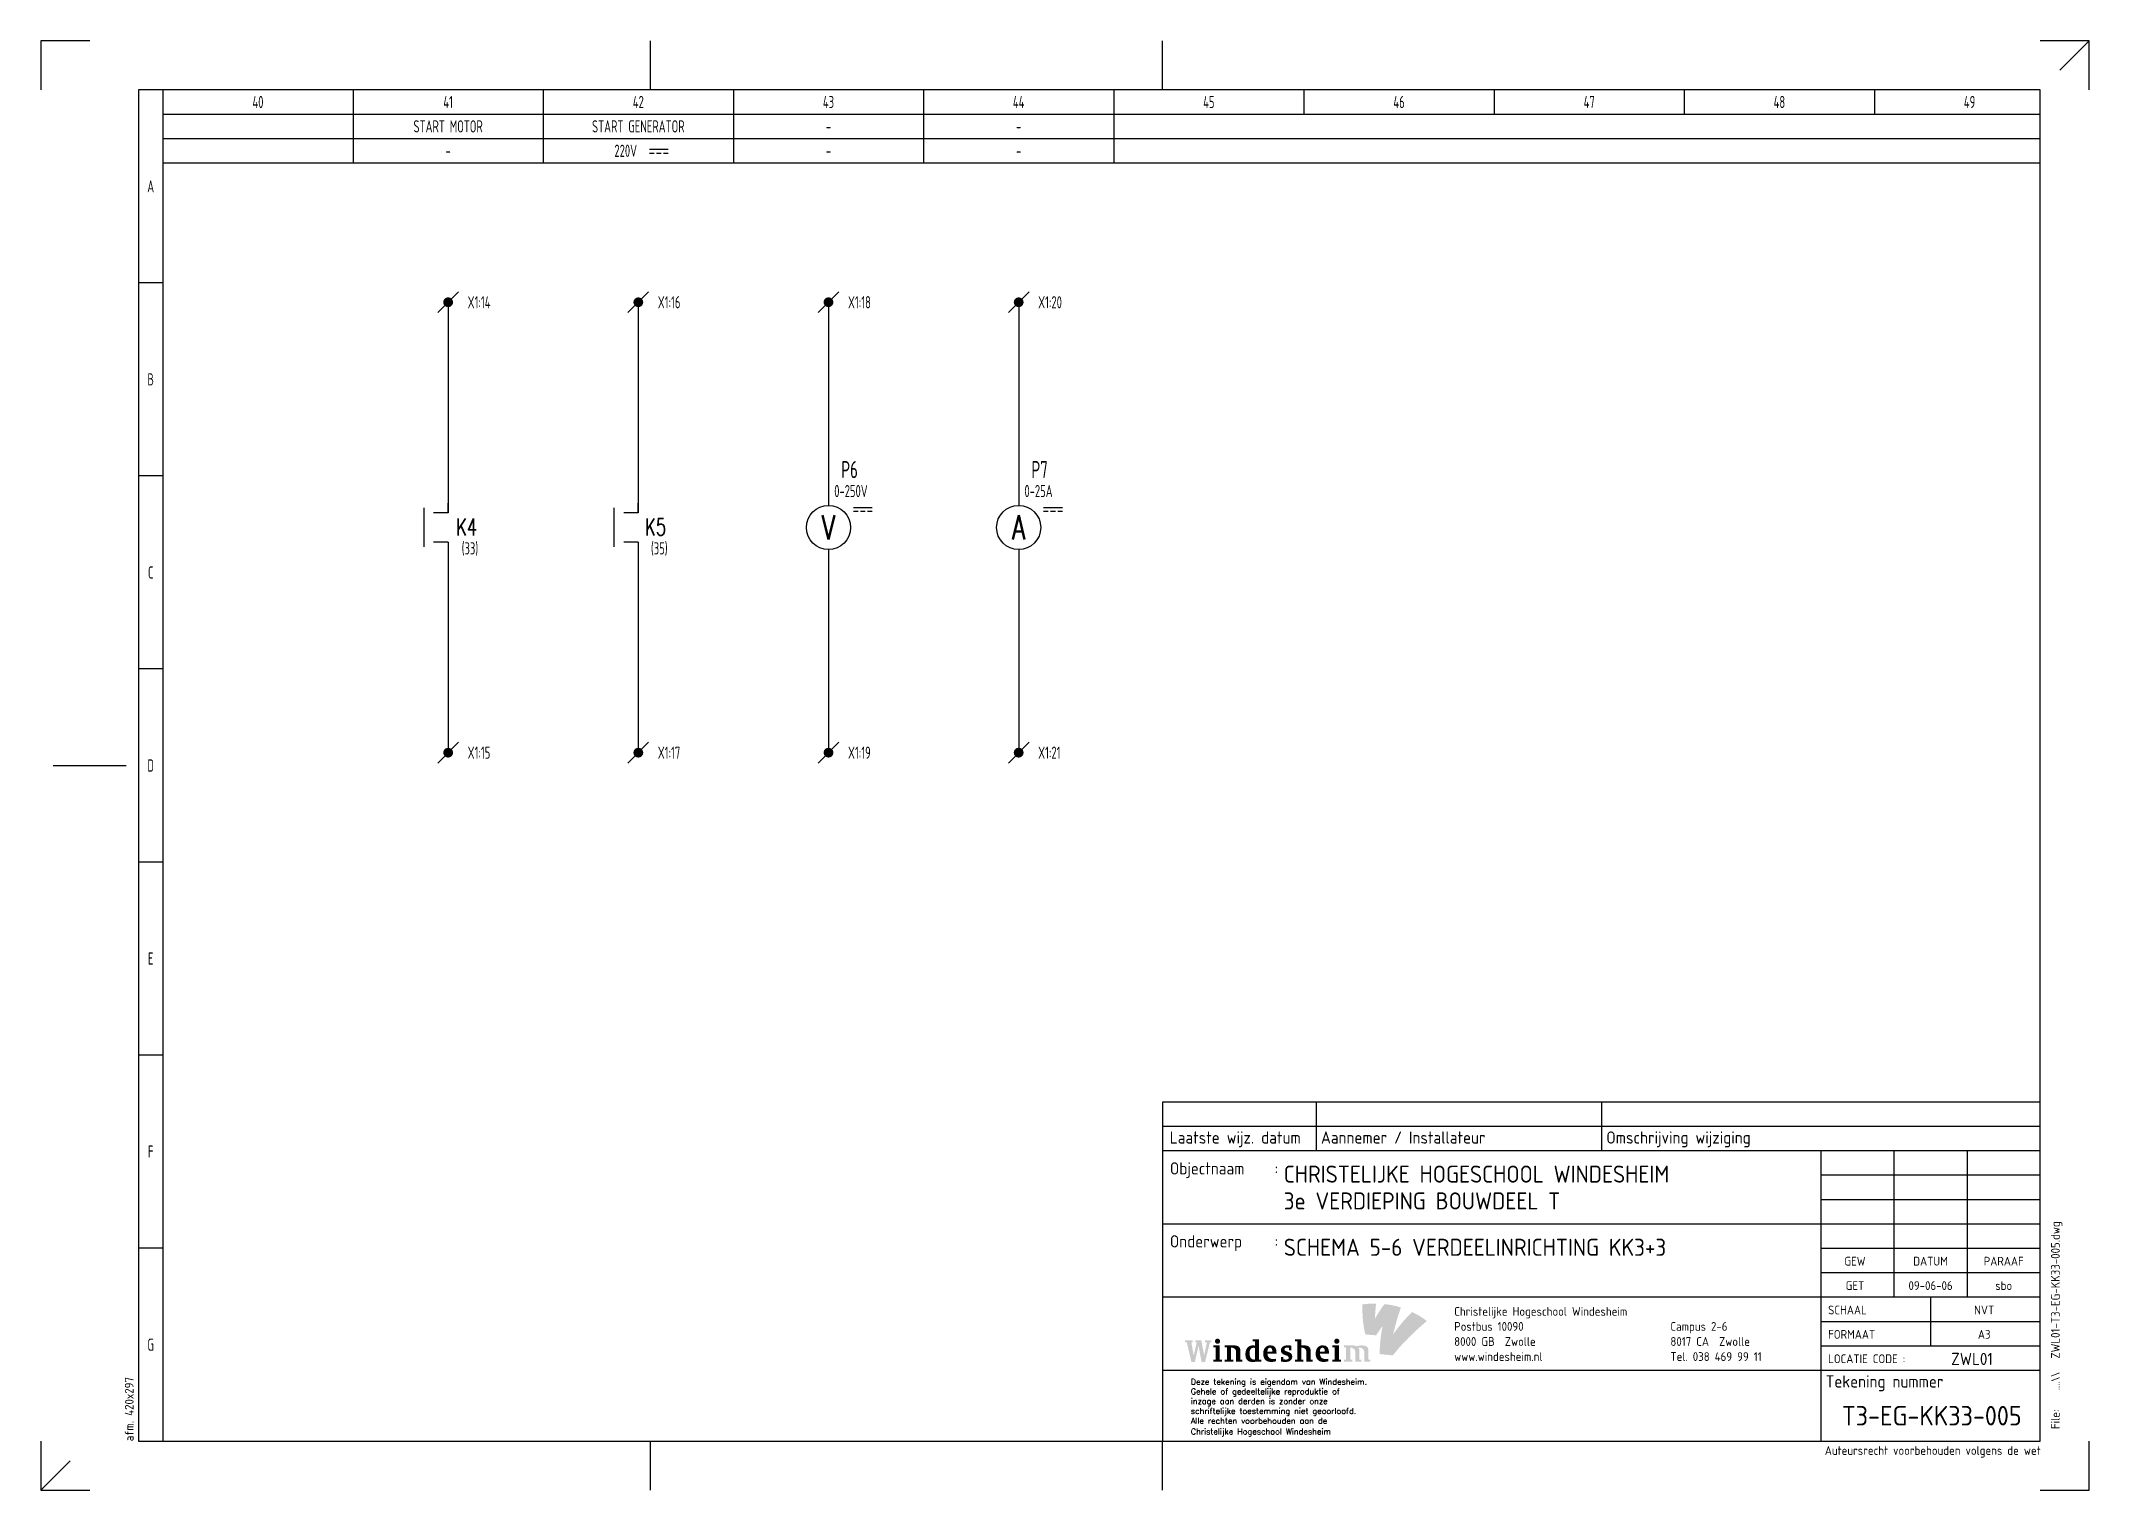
# Model space of a CAD drawing. Header units: millimetres. Extents: x 0 to 420, y 0 to 297.
import ezdxf
from ezdxf.enums import TextEntityAlignment as Align

# ---------------------------------------------------------------- set-up
doc = ezdxf.new("R2010")
doc.units = ezdxf.units.MM
doc.layers.get('0').update_dxf_attribs({"linetype": 'CONTINUOUS'})
for name, color, linetype in [('00att018', 1, 'CONTINUOUS'), ('00att025', 2, 'CONTINUOUS'), ('00att035', 3, 'CONTINUOUS'), ('00att050', 4, 'CONTINUOUS'), ('00kad018', 1, 'CONTINUOUS'), ('00kad025', 2, 'CONTINUOUS'), ('00kad070', 5, 'CONTINUOUS'), ('BL$2----_KADER', 7, 'CONTINUOUS'), ('BL$4----_STEMPEL', 7, 'CONTINUOUS'), ('D25', 1, 'CONTINUOUS'), ('D35', 2, 'CONTINUOUS'), ('EL6-----', 7, 'CONTINUOUS'), ('LAAG_1', 160, 'CONTINUOUS')]:
    doc.layers.add(name, color=color, linetype=linetype)
doc.styles.add('EDU', font='ROMANS.SHX', dxfattribs={"height": 2.5})
doc.styles.add('ISO', font='isocp.shx')
doc.styles.add('ROMANS', font='romans', dxfattribs={"height": 2})
doc.styles.get("Standard").update_dxf_attribs({"font": 'ISOCP'})

# ---------------------------------------------------------------- blocks, each defined once
blk = doc.blocks.new('a3-windesheim-hor')
at = {"layer": '00kad018', "color": 1}
for p, q in [((0, 297), (0, 287)), ((10, 297), (0, 297)), ((125, 287), (125, 297)), ((230, 287), (230, 297)), ((420, 297), (410, 297)), ((420, 297), (414, 291)), ((420, 287), (420, 297)), ((2.5, 148.5), (17.5, 148.5)), ((0, 10), (0, 0)), ((125, 0), (125, 10)), ((230, 0), (230, 10)), ((420, 0), (420, 10)), ((0, 0), (6, 6)), ((0, 0), (10, 0)), ((410, 0), (420, 0))]:
    blk.add_line(p, q, dxfattribs=at)
at = {"layer": '00kad070', "color": 5}
for p, q in [((20, 287), (20, 10)), ((410, 287), (20, 287)), ((410, 10), (410, 287)), ((20, 10), (410, 10))]:
    blk.add_line(p, q, dxfattribs=at)
at = {"layer": '00att018', "color": 1, "style": 'ISO'}
blk.add_text('afm. 420x297', height=1.8, rotation=90, dxfattribs=at).set_placement((19, 10))
blk.add_text('Auteursrecht voorbehouden volgens de wet', height=1.8, dxfattribs=at).set_placement((410.08, 7.2), align=Align.RIGHT)
blk = doc.blocks.new('AI9-BLK4')
at = {"layer": 'LAAG_1'}
h = blk.add_hatch(color=40, dxfattribs=at)
edge = h.paths.add_edge_path()
edge.add_spline(control_points=[(7.13, 7.18), (4.76, 4.71), (2.6, 2.64), (-0.67, -2.09), (0, 0.48), (1.33, 5.88), (2.58, 8.98), (0.66, 9.66), (-2.22, 10.26), (-4.13, 10.42), (-5.47, 8.84), (-7.52, 5.49), (-8.07, 4.43), (-8, 6.89), (-7.74, 9.27), (-7.64, 10.61), (-9.57, 10.7), (-11, 10.61), (-13.21, 10.31), (-13.29, 6), (-13.05, 2.03), (-12.01, -2), (-10.76, -2.09), (-7.6, -2.36), (-7.6, -2.36), (-7.12, -1.66), (-6.13, -0.03), (-4.98, 1.41), (-5.44, -0.9), (-5.87, -4.06), (-6.06, -7.16), (-6.12, -8.14), (-6.15, -9.12), (-6.16, -10.06), (-4.67, -10.18), (-0.96, -10.58), (-0.72, -10.61), (-0.72, -10.61), (-0.71, -10.6), (-0.71, -10.6), (-0.7, -10.59), (-0.7, -10.58), (-0.69, -10.58), (0.69, -8.77), (2.26, -6.96), (3.63, -5.5), (4.7, -4.37), (5.74, -3.33), (6.72, -2.37), (9.27, 0.11), (11.5, 2.08), (13.21, 3.49), (11.03, 5.13), (9.48, 6.13), (7.13, 7.18)], knot_values=[0, 0, 0, 0, 1, 1, 1, 2, 2, 2, 3, 3, 3, 4, 4, 4, 5, 5, 5, 6, 6, 6, 7, 7, 7, 8, 8, 8, 9, 9, 9, 10, 10, 10, 11, 11, 11, 12, 12, 12, 13, 13, 13, 14, 14, 14, 15, 15, 15, 16, 16, 16, 17, 17, 17, 18, 18, 18, 18], degree=3, periodic=0)
h = blk.add_hatch(color=154, dxfattribs=at)
edge = h.paths.add_edge_path()
edge.add_spline(control_points=[(-0.71, -10.6), (-0.71, -10.6), (-0.71, -10.6), (-0.71, -10.6), (-0.74, -10.63), (-0.72, -10.62), (-0.71, -10.6)], knot_values=[0, 0, 0, 0, 1, 1, 1, 2, 2, 2, 2], degree=3, periodic=0)
h = blk.add_hatch(color=154, dxfattribs=at)
edge = h.paths.add_edge_path()
edge.add_spline(control_points=[(-0.71, -10.6), (-0.71, -10.6), (-0.7, -10.6), (-0.7, -10.6), (-0.67, -10.57), (-0.69, -10.59), (-0.71, -10.6)], knot_values=[0, 0, 0, 0, 1, 1, 1, 2, 2, 2, 2], degree=3, periodic=0)
blk = doc.blocks.new('AI9-BLK3')
at = {"layer": 'LAAG_1'}
h = blk.add_hatch(color=154, dxfattribs=at)
edge = h.paths.add_edge_path()
edge.add_spline(control_points=[(-27.78, 3.24), (-27.78, 3.24), (-29.75, -4.72), (-29.75, -4.72), (-29.75, -4.72), (-31.22, -4.72), (-31.22, -4.72), (-31.22, -4.72), (-32.46, 1.79), (-32.46, 1.79), (-32.46, 1.79), (-33.95, -4.72), (-33.95, -4.72), (-33.95, -4.72), (-35.41, -4.72), (-35.41, -4.72), (-35.41, -4.72), (-37.24, 3.24), (-37.24, 3.24), (-37.24, 3.24), (-38.03, 3.24), (-38.03, 3.24), (-38.03, 3.24), (-38.03, 4.16), (-38.03, 4.16), (-38.03, 4.16), (-34.81, 4.16), (-34.81, 4.16), (-34.81, 4.16), (-34.81, 3.24), (-34.81, 3.24), (-34.81, 3.24), (-35.38, 3.24), (-35.38, 3.24), (-35.38, 3.24), (-34.43, -2.11), (-34.43, -2.11), (-34.43, -2.11), (-33.18, 3.26), (-33.18, 3.26), (-33.18, 3.26), (-33.73, 3.26), (-33.73, 3.26), (-33.73, 3.26), (-33.73, 4.16), (-33.73, 4.16), (-33.73, 4.16), (-31.32, 4.16), (-31.32, 4.16), (-31.32, 4.16), (-30.15, -2.11), (-30.15, -2.11), (-30.15, -2.11), (-29.03, 3.24), (-29.03, 3.24), (-29.03, 3.24), (-29.84, 3.24), (-29.84, 3.24), (-29.84, 3.24), (-29.84, 4.16), (-29.84, 4.16), (-29.84, 4.16), (-27.18, 4.16), (-27.18, 4.16), (-27.18, 4.16), (-27.18, 3.24), (-27.18, 3.24), (-27.18, 3.24), (-27.78, 3.24), (-27.78, 3.24)], knot_values=[0, 0, 0, 0, 1, 1, 1, 2, 2, 2, 3, 3, 3, 4, 4, 4, 5, 5, 5, 6, 6, 6, 7, 7, 7, 8, 8, 8, 9, 9, 9, 10, 10, 10, 11, 11, 11, 12, 12, 12, 13, 13, 13, 14, 14, 14, 15, 15, 15, 16, 16, 16, 17, 17, 17, 18, 18, 18, 19, 19, 19, 20, 20, 20, 21, 21, 21, 22, 22, 22, 23, 23, 23, 23], degree=3, periodic=0)
h = blk.add_hatch(color=154, dxfattribs=at)
edge = h.paths.add_edge_path()
edge.add_spline(control_points=[(-26.42, -4.7), (-26.42, -4.7), (-26.42, -3.87), (-26.42, -3.87), (-26.42, -3.87), (-25.47, -3.87), (-25.47, -3.87), (-25.47, -3.87), (-25.47, 1.17), (-25.47, 1.17), (-25.47, 1.17), (-26.42, 1.17), (-26.42, 1.17), (-26.42, 1.17), (-26.42, 1.99), (-26.42, 1.99), (-26.42, 1.99), (-23.75, 1.99), (-23.75, 1.99), (-23.75, 1.99), (-23.75, -3.87), (-23.75, -3.87), (-23.75, -3.87), (-22.88, -3.87), (-22.88, -3.87), (-22.88, -3.87), (-22.88, -4.7), (-22.88, -4.7), (-22.88, -4.7), (-26.42, -4.7), (-26.42, -4.7)], knot_values=[0, 0, 0, 0, 1, 1, 1, 2, 2, 2, 3, 3, 3, 4, 4, 4, 5, 5, 5, 6, 6, 6, 7, 7, 7, 8, 8, 8, 9, 9, 9, 10, 10, 10, 10], degree=3, periodic=0)
edge = h.paths.add_edge_path()
edge.add_spline(control_points=[(-24.66, 2.67), (-25.25, 2.67), (-25.71, 3.15), (-25.71, 3.74), (-25.71, 4.33), (-25.25, 4.79), (-24.66, 4.79), (-24.07, 4.79), (-23.58, 4.33), (-23.58, 3.74), (-23.58, 3.15), (-24.07, 2.67), (-24.66, 2.67)], knot_values=[0, 0, 0, 0, 1, 1, 1, 2, 2, 2, 3, 3, 3, 4, 4, 4, 4], degree=3, periodic=0)
h = blk.add_hatch(color=154, dxfattribs=at)
edge = h.paths.add_edge_path()
edge.add_spline(control_points=[(-17.02, -4.7), (-17.02, -4.7), (-17.02, -0.94), (-17.02, -0.94), (-17.02, -0.3), (-17.19, 0.21), (-17.5, 0.52), (-17.87, 0.9), (-18.34, 1.07), (-18.89, 1.07), (-18.95, 1.07), (-19.03, 1.07), (-19.09, 1.06), (-19.09, 1.06), (-19.09, -3.87), (-19.09, -3.87), (-19.09, -3.87), (-18.24, -3.87), (-18.24, -3.87), (-18.24, -3.87), (-18.24, -4.7), (-18.24, -4.7), (-18.24, -4.7), (-21.72, -4.7), (-21.72, -4.7), (-21.72, -4.7), (-21.72, -3.87), (-21.72, -3.87), (-21.72, -3.87), (-20.8, -3.87), (-20.8, -3.87), (-20.8, -3.87), (-20.8, 1.17), (-20.8, 1.17), (-20.8, 1.17), (-21.72, 1.17), (-21.72, 1.17), (-21.72, 1.17), (-21.72, 1.99), (-21.72, 1.99), (-21.72, 1.99), (-19.44, 1.99), (-19.44, 1.99), (-19.15, 1.99), (-18.89, 2.03), (-18.56, 2.03), (-16.96, 2.03), (-16.32, 1.86), (-15.88, 1.41), (-15.46, 1), (-15.3, 0.57), (-15.3, -0.15), (-15.3, -0.15), (-15.3, -3.87), (-15.3, -3.87), (-15.3, -3.87), (-14.5, -3.87), (-14.5, -3.87), (-14.5, -3.87), (-14.5, -4.7), (-14.5, -4.7), (-14.5, -4.7), (-17.02, -4.7), (-17.02, -4.7)], knot_values=[0, 0, 0, 0, 1, 1, 1, 2, 2, 2, 3, 3, 3, 4, 4, 4, 5, 5, 5, 6, 6, 6, 7, 7, 7, 8, 8, 8, 9, 9, 9, 10, 10, 10, 11, 11, 11, 12, 12, 12, 13, 13, 13, 14, 14, 14, 15, 15, 15, 16, 16, 16, 17, 17, 17, 18, 18, 18, 19, 19, 19, 20, 20, 20, 21, 21, 21, 21], degree=3, periodic=0)
h = blk.add_hatch(color=154, dxfattribs=at)
edge = h.paths.add_edge_path(flags=16)
edge.add_spline(control_points=[(-6.76, -4.7), (-6.76, -4.7), (-6.76, -3.87), (-6.76, -3.87), (-6.76, -3.87), (-7.62, -3.87), (-7.62, -3.87), (-7.62, -3.87), (-7.62, 4.46), (-7.62, 4.46), (-7.62, 4.46), (-10.2, 4.46), (-10.2, 4.46), (-10.2, 4.46), (-10.2, 3.64), (-10.2, 3.64), (-10.2, 3.64), (-9.32, 3.64), (-9.32, 3.64), (-9.32, 3.64), (-9.32, 1.95), (-9.32, 1.95), (-9.59, 2), (-9.79, 2.04), (-10.19, 2.04), (-11.95, 2.04), (-13.23, 0.68), (-13.23, -1.45), (-13.23, -3.83), (-12.29, -4.77), (-10.28, -4.77), (-9.86, -4.77), (-9.32, -4.7), (-9.12, -4.7), (-9.12, -4.7), (-6.76, -4.7), (-6.76, -4.7)], knot_values=[0, 0, 0, 0, 1, 1, 1, 2, 2, 2, 3, 3, 3, 4, 4, 4, 5, 5, 5, 6, 6, 6, 7, 7, 7, 8, 8, 8, 9, 9, 9, 10, 10, 10, 11, 11, 11, 12, 12, 12, 12], degree=3, periodic=0)
edge = h.paths.add_edge_path()
edge.add_spline(control_points=[(-9.28, -3.73), (-9.49, -3.76), (-9.62, -3.78), (-9.79, -3.78), (-10.77, -3.78), (-11.52, -3.12), (-11.52, -1.21), (-11.52, 0.4), (-10.88, 1.06), (-10, 1.06), (-9.71, 1.06), (-9.48, 1.02), (-9.28, 0.97), (-9.28, 0.97), (-9.28, -3.73), (-9.28, -3.73)], knot_values=[0, 0, 0, 0, 1, 1, 1, 2, 2, 2, 3, 3, 3, 4, 4, 4, 5, 5, 5, 5], degree=3, periodic=0)
h = blk.add_hatch(color=154, dxfattribs=at)
edge = h.paths.add_edge_path(flags=16)
edge.add_spline(control_points=[(-0.43, -1.4), (-0.43, 1.03), (-1.16, 2.05), (-3.05, 2.05), (-4.8, 2.05), (-5.93, 0.7), (-5.93, -1.35), (-5.93, -3.59), (-4.75, -4.76), (-2.66, -4.76), (-1.92, -4.76), (-1.25, -4.65), (-0.71, -4.43), (-0.71, -4.43), (-0.71, -3.47), (-0.71, -3.47), (-1.15, -3.57), (-1.59, -3.59), (-2.01, -3.59), (-3.43, -3.59), (-4.18, -2.54), (-4.18, -1.4), (-4.18, -1.4), (-0.43, -1.4), (-0.43, -1.4)], knot_values=[0, 0, 0, 0, 1, 1, 1, 2, 2, 2, 3, 3, 3, 4, 4, 4, 5, 5, 5, 6, 6, 6, 7, 7, 7, 8, 8, 8, 8], degree=3, periodic=0)
edge = h.paths.add_edge_path()
edge.add_spline(control_points=[(-2.19, -0.48), (-2.19, -0.48), (-4.21, -0.48), (-4.21, -0.48), (-4.21, 0.48), (-3.76, 1.08), (-3.17, 1.08), (-2.58, 1.08), (-2.19, 0.63), (-2.19, -0.48)], knot_values=[0, 0, 0, 0, 1, 1, 1, 2, 2, 2, 3, 3, 3, 3], degree=3, periodic=0)
h = blk.add_hatch(color=154, dxfattribs=at)
edge = h.paths.add_edge_path()
edge.add_spline(control_points=[(3.18, -4.79), (2.42, -4.79), (1.53, -4.63), (1.31, -4.55), (1.31, -4.55), (1.31, -2.67), (1.31, -2.67), (1.31, -2.67), (2.34, -2.67), (2.34, -2.67), (2.34, -2.67), (2.34, -3.62), (2.34, -3.62), (2.58, -3.7), (2.94, -3.79), (3.32, -3.79), (4.14, -3.79), (4.53, -3.52), (4.53, -3.03), (4.53, -2.53), (4.09, -2.3), (3.53, -2.1), (3.53, -2.1), (2.71, -1.81), (2.71, -1.81), (1.84, -1.5), (1.32, -0.99), (1.32, 0.08), (1.32, 1.19), (2.31, 2.08), (3.93, 2.08), (4.57, 2.08), (5.29, 2), (5.66, 1.88), (5.66, 1.88), (5.66, 0.04), (5.66, 0.04), (5.66, 0.04), (4.69, 0.04), (4.69, 0.04), (4.69, 0.04), (4.69, 1), (4.69, 1), (4.43, 1.07), (4.17, 1.11), (3.89, 1.11), (3.16, 1.11), (2.8, 0.83), (2.8, 0.37), (2.8, -0.04), (3.05, -0.24), (3.64, -0.43), (3.64, -0.43), (4.44, -0.7), (4.44, -0.7), (5.37, -1.01), (6, -1.57), (6, -2.6), (6, -4), (4.84, -4.79), (3.18, -4.79)], knot_values=[0, 0, 0, 0, 1, 1, 1, 2, 2, 2, 3, 3, 3, 4, 4, 4, 5, 5, 5, 6, 6, 6, 7, 7, 7, 8, 8, 8, 9, 9, 9, 10, 10, 10, 11, 11, 11, 12, 12, 12, 13, 13, 13, 14, 14, 14, 15, 15, 15, 16, 16, 16, 17, 17, 17, 18, 18, 18, 19, 19, 19, 20, 20, 20, 20], degree=3, periodic=0)
h = blk.add_hatch(color=154, dxfattribs=at)
edge = h.paths.add_edge_path()
edge.add_spline(control_points=[(11.81, -4.7), (11.81, -4.7), (11.81, -1.02), (11.81, -1.02), (11.81, -0.32), (11.67, 0.19), (11.34, 0.52), (10.95, 0.91), (10.48, 1.07), (9.97, 1.07), (9.88, 1.07), (9.79, 1.06), (9.75, 1.06), (9.75, 1.06), (9.75, -3.87), (9.75, -3.87), (9.75, -3.87), (10.59, -3.87), (10.59, -3.87), (10.59, -3.87), (10.59, -4.7), (10.59, -4.7), (10.59, -4.7), (7.11, -4.7), (7.11, -4.7), (7.11, -4.7), (7.11, -3.87), (7.11, -3.87), (7.11, -3.87), (8.03, -3.87), (8.03, -3.87), (8.03, -3.87), (8.03, 3.64), (8.03, 3.64), (8.03, 3.64), (7.16, 3.64), (7.16, 3.64), (7.16, 3.64), (7.16, 4.46), (7.16, 4.46), (7.16, 4.46), (9.75, 4.46), (9.75, 4.46), (9.75, 4.46), (9.75, 1.99), (9.75, 1.99), (9.93, 2), (10.23, 2.03), (10.54, 2.03), (11.88, 2.03), (12.52, 1.84), (12.96, 1.4), (13.39, 0.97), (13.53, 0.51), (13.53, -0.15), (13.53, -0.15), (13.53, -3.87), (13.53, -3.87), (13.53, -3.87), (14.34, -3.87), (14.34, -3.87), (14.34, -3.87), (14.34, -4.7), (14.34, -4.7), (14.34, -4.7), (11.81, -4.7), (11.81, -4.7)], knot_values=[0, 0, 0, 0, 1, 1, 1, 2, 2, 2, 3, 3, 3, 4, 4, 4, 5, 5, 5, 6, 6, 6, 7, 7, 7, 8, 8, 8, 9, 9, 9, 10, 10, 10, 11, 11, 11, 12, 12, 12, 13, 13, 13, 14, 14, 14, 15, 15, 15, 16, 16, 16, 17, 17, 17, 18, 18, 18, 19, 19, 19, 20, 20, 20, 21, 21, 21, 22, 22, 22, 22], degree=3, periodic=0)
h = blk.add_hatch(color=154, dxfattribs=at)
edge = h.paths.add_edge_path(flags=16)
edge.add_spline(control_points=[(21.09, -1.4), (21.09, 1.03), (20.36, 2.05), (18.47, 2.05), (16.72, 2.05), (15.6, 0.7), (15.6, -1.35), (15.6, -3.59), (16.77, -4.76), (18.87, -4.76), (19.6, -4.76), (20.27, -4.65), (20.81, -4.43), (20.81, -4.43), (20.81, -3.47), (20.81, -3.47), (20.37, -3.57), (19.93, -3.59), (19.52, -3.59), (18.09, -3.59), (17.35, -2.54), (17.35, -1.4), (17.35, -1.4), (21.09, -1.4), (21.09, -1.4)], knot_values=[0, 0, 0, 0, 1, 1, 1, 2, 2, 2, 3, 3, 3, 4, 4, 4, 5, 5, 5, 6, 6, 6, 7, 7, 7, 8, 8, 8, 8], degree=3, periodic=0)
edge = h.paths.add_edge_path()
edge.add_spline(control_points=[(19.33, -0.48), (19.33, -0.48), (17.31, -0.48), (17.31, -0.48), (17.31, 0.48), (17.76, 1.08), (18.35, 1.08), (18.94, 1.08), (19.33, 0.63), (19.33, -0.48)], knot_values=[0, 0, 0, 0, 1, 1, 1, 2, 2, 2, 3, 3, 3, 3], degree=3, periodic=0)
h = blk.add_hatch(color=154, dxfattribs=at)
edge = h.paths.add_edge_path()
edge.add_spline(control_points=[(22.47, -4.7), (22.47, -4.7), (22.47, -3.87), (22.47, -3.87), (22.47, -3.87), (23.42, -3.87), (23.42, -3.87), (23.42, -3.87), (23.42, 1.17), (23.42, 1.17), (23.42, 1.17), (22.47, 1.17), (22.47, 1.17), (22.47, 1.17), (22.47, 1.99), (22.47, 1.99), (22.47, 1.99), (25.13, 1.99), (25.13, 1.99), (25.13, 1.99), (25.13, -3.87), (25.13, -3.87), (25.13, -3.87), (26, -3.87), (26, -3.87), (26, -3.87), (26, -4.7), (26, -4.7), (26, -4.7), (22.47, -4.7), (22.47, -4.7)], knot_values=[0, 0, 0, 0, 1, 1, 1, 2, 2, 2, 3, 3, 3, 4, 4, 4, 5, 5, 5, 6, 6, 6, 7, 7, 7, 8, 8, 8, 9, 9, 9, 10, 10, 10, 10], degree=3, periodic=0)
edge = h.paths.add_edge_path()
edge.add_spline(control_points=[(24.23, 2.67), (23.64, 2.67), (23.18, 3.15), (23.18, 3.74), (23.18, 4.33), (23.64, 4.79), (24.23, 4.79), (24.82, 4.79), (25.31, 4.33), (25.31, 3.74), (25.31, 3.15), (24.82, 2.67), (24.23, 2.67)], knot_values=[0, 0, 0, 0, 1, 1, 1, 2, 2, 2, 3, 3, 3, 4, 4, 4, 4], degree=3, periodic=0)
h = blk.add_hatch(color=154, dxfattribs=at)
edge = h.paths.add_edge_path()
edge.add_spline(control_points=[(35.52, -4.7), (35.52, -4.7), (35.52, -0.89), (35.52, -0.89), (35.52, -0.3), (35.34, 0.21), (35.04, 0.52), (34.66, 0.9), (34.24, 1.07), (33.55, 1.07), (33.41, 1.07), (33.28, 1.05), (33.17, 1.03), (33.4, 0.83), (33.52, 0.35), (33.52, -0.07), (33.52, -0.07), (33.52, -3.87), (33.52, -3.87), (33.52, -3.87), (34.3, -3.87), (34.3, -3.87), (34.3, -3.87), (34.3, -4.7), (34.3, -4.7), (34.3, -4.7), (31.82, -4.7), (31.82, -4.7), (31.82, -4.7), (31.82, -0.89), (31.82, -0.89), (31.82, -0.18), (31.64, 0.24), (31.34, 0.53), (30.95, 0.92), (30.5, 1.07), (30.01, 1.07), (29.96, 1.07), (29.9, 1.06), (29.8, 1.06), (29.8, 1.06), (29.8, -3.87), (29.8, -3.87), (29.8, -3.87), (30.64, -3.87), (30.64, -3.87), (30.64, -3.87), (30.64, -4.7), (30.64, -4.7), (30.64, -4.7), (27.17, -4.7), (27.17, -4.7), (27.17, -4.7), (27.17, -3.87), (27.17, -3.87), (27.17, -3.87), (28.09, -3.87), (28.09, -3.87), (28.09, -3.87), (28.09, 1.17), (28.09, 1.17), (28.09, 1.17), (27.17, 1.17), (27.17, 1.17), (27.17, 1.17), (27.17, 1.99), (27.17, 1.99), (27.17, 1.99), (29.58, 1.99), (29.58, 1.99), (29.86, 1.99), (30.2, 2.03), (30.42, 2.03), (31.35, 2.03), (31.94, 1.93), (32.49, 1.67), (32.96, 1.86), (33.67, 2.01), (34.45, 2.01), (35.63, 2.01), (36.25, 1.82), (36.67, 1.4), (37.08, 0.99), (37.23, 0.53), (37.23, -0.08), (37.23, -0.08), (37.23, -3.87), (37.23, -3.87), (37.23, -3.87), (38.03, -3.87), (38.03, -3.87), (38.03, -3.87), (38.03, -4.7), (38.03, -4.7), (38.03, -4.7), (35.52, -4.7), (35.52, -4.7)], knot_values=[0, 0, 0, 0, 1, 1, 1, 2, 2, 2, 3, 3, 3, 4, 4, 4, 5, 5, 5, 6, 6, 6, 7, 7, 7, 8, 8, 8, 9, 9, 9, 10, 10, 10, 11, 11, 11, 12, 12, 12, 13, 13, 13, 14, 14, 14, 15, 15, 15, 16, 16, 16, 17, 17, 17, 18, 18, 18, 19, 19, 19, 20, 20, 20, 21, 21, 21, 22, 22, 22, 23, 23, 23, 24, 24, 24, 25, 25, 25, 26, 26, 26, 27, 27, 27, 28, 28, 28, 29, 29, 29, 30, 30, 30, 31, 31, 31, 32, 32, 32, 32], degree=3, periodic=0)
blk = doc.blocks.new('CHW_ONDERHOEK')
at = {"layer": '00kad025', "color": 2}
for p, q in [((-190, 79.5), (-190, 69.5)), ((-10, 79.5), (-190, 79.5)), ((-158.5, 79.5), (-158.5, 69.5)), ((-100, 79.5), (-100, 69.5)), ((-10, 74.5), (-190, 74.5)), ((-40, 69.5), (-40, 39.5)), ((-25, 69.5), (-25, 39.5)), ((-10, 64.5), (-55, 64.5)), ((-10, 59.5), (-55, 59.5)), ((-10, 54.5), (-55, 54.5)), ((-10, 49.5), (-55, 49.5)), ((-32.5, 39.5), (-32.5, 34.5)), ((-32.5, 34.5), (-32.5, 29.5))]:
    blk.add_line(p, q, dxfattribs=at)
at = {"layer": '00kad070', "color": 5}
for p, q in [((-10, 69.5), (-190, 69.5)), ((-190, 69.5), (-190, 10)), ((-55, 69.5), (-55, 10)), ((-55, 54.5), (-190, 54.5)), ((-10, 44.5), (-55, 44.5)), ((-10, 39.5), (-190, 39.5)), ((-10, 34.5), (-55, 34.5)), ((-10, 29.5), (-55, 29.5)), ((-55, 24.5), (-190, 24.5)), ((-10, 24.5), (-55, 24.5))]:
    blk.add_line(p, q, dxfattribs=at)
at = {"color": 7, "xscale": 0.5, "yscale": 0.5, "zscale": 0.5}
for name, p in [('AI9-BLK4', (-142.4, 32.89)), ('AI9-BLK3', (-166.39, 28.63))]:
    blk.add_blockref(name, p, dxfattribs=at)
at = {"color": 1, "style": 'ISO'}
for s, p in [('Christelijke Hogeschool Windesheim', (-130.19, 35.71)), ('Postbus 10090', (-130.19, 32.63)), ('Campus 2-6', (-85.85, 32.63)), ('8000 GB  Zwolle', (-130.19, 29.54)), ('8017 CA  Zwolle', (-85.85, 29.54)), ('www.windesheim.nl', (-130.19, 26.45)), ('Tel. 038 469 99 11', (-85.85, 26.45))]:
    blk.add_text(s, height=1.8, dxfattribs=at).set_placement(p)
at = {"layer": '00att018', "color": 1, "style": 'ISO'}
for s, p in [('GEW', (-48, 46)), ('DATUM', (-32.5, 46)), ('PARAAF', (-17.5, 46)), ('GET', (-48, 41))]:
    blk.add_text(s, height=1.8, dxfattribs=at).set_placement(p, align=Align.CENTER)
for s, p in [('SCHAAL', (-53.5, 36)), ('FORMAAT', (-53.5, 31))]:
    blk.add_text(s, height=1.8, dxfattribs=at).set_placement(p)
at = {"layer": '00att018', "color": 1, "linetype": 'Continuous', "style": 'EDU'}
for s, p in [('Deze tekening is eigendom van Windesheim.', (-184.2, 21.6)), ('Gehele of gedeeltelijke reproduktie of', (-184.2, 19.6)), ('inzage aan derden is zonder onze', (-184.2, 17.6)), ('schriftelijke toestemming niet geoorloofd.', (-184.2, 15.6)), ('Alle rechten voorbehouden aan de', (-184.2, 13.6)), ('Christelijke Hogeschool Windesheim', (-184.2, 11.38))]:
    blk.add_text(s, height=1.2, dxfattribs=at).set_placement(p)
at = {"layer": '00att018', "color": 1, "style": 'ISO', "width": 0.9}
blk.add_text('....\\\\', height=1.8, rotation=90, dxfattribs=at).set_placement((-6, 20.5))
at = {"layer": '00att018', "color": 1, "style": 'ISO'}
blk.add_text('File:', height=1.8, rotation=90, dxfattribs=at).set_placement((-6, 12.5))
for tag, p in [('WZ_CODED', (-48, 66.07)), ('WZ_DATUMD', (-32.5, 66.07)), ('WZ_WZGOEDD', (-17.5, 66.07)), ('WZ_CODEC', (-48, 61.07)), ('WZ_DATUMC', (-32.5, 61.07)), ('WZ_WZGOEDC', (-17.5, 61.07)), ('WZ_CODEB', (-48, 56.07)), ('WZ_DATUMB', (-32.5, 56.07)), ('WZ_WZGOEDB', (-17.5, 56.07)), ('WZ_CODEA', (-48, 51.07)), ('WZ_DATUMA', (-32.5, 51.07)), ('WZ_WZGOEDA', (-17.5, 51.07)), ('TKDATCREAT', (-32.5, 41)), ('TKINIT', (-17.5, 41)), ('TKSCHAAL', (-21.5, 36)), ('TKFORMAAT', (-21.5, 31))]:
    blk.add_attdef(tag, text='', height=1.8, dxfattribs=at).set_placement(p, align=Align.CENTER)
blk.add_attdef('DWGNAME', (-6, 26.93), '', height=1.8, rotation=90, dxfattribs=at)
at = {"layer": '00att025', "color": 2, "style": 'ISO'}
for s, p in [('Objectnaam', (-188.5, 64.67)), ('Onderwerp', (-188.5, 49.72)), ('Tekening nummer', (-54, 21))]:
    blk.add_text(s, height=2.5, dxfattribs=at).set_placement(p)
at = {"layer": '00att025', "style": 'ISO'}
for p in [(-167.02, 64.67), (-167.02, 49.78)]:
    blk.add_text(':', height=2.5, dxfattribs=at).set_placement(p)
at = {"layer": '00att025', "color": 1, "style": 'ISO'}
blk.add_text('LOCATIE CODE :', height=1.8, dxfattribs=at).set_placement((-53.5, 26))
at = {"layer": '00att025', "color": 2, "style": 'ISO'}
for tag, p in [('WZ_DATUM', (-184, 75.9)), ('WZ_AANNEMER_INSTALATEUR', (-157.5, 75.9)), ('WZ_OMSCHR', (-99, 75.9))]:
    blk.add_attdef(tag, p, '', height=2.5, dxfattribs=at)
at = {"layer": '00att025', "color": 3, "style": 'ISO'}
blk.add_attdef('TKVRIJ2', text='', height=2.5, dxfattribs=at).set_placement((-24, 25.62), align=Align.CENTER)
at = {"layer": '00att035', "color": 3, "style": 'ISO'}
for s, p in [('Laatste wijz. datum', (-188.5, 71)), ('Aannemer / Installateur', (-157.5, 71)), ('Omschrijving wijziging', (-99, 71))]:
    blk.add_text(s, height=2.5, dxfattribs=at).set_placement(p)
for tag, p in [('PROMSCHR', (-165.14, 63)), ('TK1OMSCHR', (-165.14, 57.5)), ('TK2OMSCHR', (-165.14, 48)), ('TKVRIJ1', (-165.14, 42.5))]:
    blk.add_attdef(tag, p, '', height=3.5, dxfattribs=at)
at = {"layer": '00att050', "color": 4, "style": 'ISO'}
blk.add_attdef('TKFASE', text='', height=5, dxfattribs=at).set_placement((-14.5, 82), align=Align.RIGHT)
blk.add_attdef('TKTEKNR', text='', height=5, dxfattribs=at).set_placement((-32.25, 13.23), align=Align.CENTER)
blk = doc.blocks.new('0302A1')
at = {"layer": 'D25'}
blk.add_line((-2.12, -2.12), (2.12, 2.12), dxfattribs=at)
at = {"layer": 'D25', "const_width": 1}
blk.add_lwpolyline([(-0.5, 0, 1), (0.5, 0, 1)], format="xyb", close=True, dxfattribs=at)
at = {"layer": 'D25', "width": 0.7}
blk.add_attdef('TEKST', text='', height=2.5, dxfattribs=at).set_placement((4, 0), align=Align.MIDDLE_LEFT)
blk = doc.blocks.new('0702A1')
at = {"linetype": 'Continuous'}
for p, q in [((0, -2), (0, 0)), ((-5, -1), (-5, -9)), ((0, -2), (-3, -2)), ((0, -8), (-3, -8)), ((0, -8), (0, -10))]:
    blk.add_line(p, q, dxfattribs=at)
for tag, p, height in [('BOV', (2, -1), 2), ('TEKST', (2, -6), 2.5), ('OND', (2, -10), 2)]:
    blk.add_attdef(tag, p, '', height=height, dxfattribs=at)
blk = doc.blocks.new('020203')
for p, q in [((-1.84, 0), (2, 0)), ((-1.84, -0.8), (-0.88, -0.8)), ((-0.4, -0.8), (0.56, -0.8)), ((1.04, -0.8), (2, -0.8))]:
    blk.add_line(p, q)

msp = doc.modelspace()

# ---------------------------------------------------------------- linework, layer by layer
at = {"layer": 'D35', "color": 5}
for p, q in [((25, 287), (20, 287)), ((64, 287), (64, 282)), ((103, 287), (103, 282)), ((142, 287), (142, 282)), ((181, 287), (181, 282)), ((220, 287), (220, 282)), ((259, 287), (259, 282)), ((298, 287), (298, 282)), ((337, 287), (337, 282)), ((376, 287), (376, 282)), ((25, 282), (410, 282)), ((64, 282), (64, 272)), ((103, 282), (103, 272)), ((142, 282), (142, 272)), ((181, 282), (181, 272)), ((220, 282), (220, 272)), ((25, 277), (410, 277)), ((25, 272), (410, 272)), ((25, 247.43), (20, 247.43)), ((25, 207.86), (20, 207.86)), ((25, 168.29), (20, 168.29)), ((25, 128.71), (20, 128.71)), ((25, 89.14), (20, 89.14)), ((25, 49.57), (20, 49.57))]:
    msp.add_line(p, q, dxfattribs=at)
at = {"layer": 'D35', "color": 1, "linetype": 'Continuous'}
for p, q in [((83.5, 243.45), (83.5, 200.29)), ((122.5, 243.45), (122.5, 200.29)), ((161.5, 243.45), (161.5, 201.82)), ((200.5, 243.45), (200.5, 201.82)), ((83.5, 194.29), (83.5, 151.13)), ((122.5, 194.29), (122.5, 151.13)), ((161.5, 192.76), (161.5, 151.13)), ((200.5, 192.76), (200.5, 151.13))]:
    msp.add_line(p, q, dxfattribs=at)
at = {"layer": 'D35', "color": 2, "linetype": 'Continuous'}
for centre in [(161.5, 197.29), (200.5, 197.29)]:
    msp.add_circle(centre, 4.53, dxfattribs=at)
at = {"layer": 'EL6-----', "color": 5}
msp.add_line((25, 287), (25, 10), dxfattribs=at)

# ---------------------------------------------------------------- block references
at = {"layer": 'BL$2----_KADER'}
msp.add_blockref('a3-windesheim-hor', (0, 0), dxfattribs=at)
at = {"layer": 'BL$4----_STEMPEL'}
ref = msp.add_blockref('CHW_ONDERHOEK', (420, 0), dxfattribs=at)
ref.add_attrib('TKTEKNR', 'T3-EG-KK33-005', dxfattribs={"layer": '00att050', "color": 4, "height": 4, "style": 'ISO'}).set_placement((387.75, 13.23), align=Align.CENTER)
ref.add_attrib('TKDATCREAT', '09-06-06', dxfattribs={"layer": '00att018', "color": 1, "height": 1.8, "style": 'ISO'}).set_placement((387.5, 41), align=Align.CENTER)
ref.add_attrib('TKINIT', 'sbo', dxfattribs={"layer": '00att018', "color": 1, "height": 1.8, "style": 'ISO'}).set_placement((402.5, 41), align=Align.CENTER)
ref.add_attrib('TKSCHAAL', 'NVT', dxfattribs={"layer": '00att018', "color": 1, "height": 1.8, "style": 'ISO'}).set_placement((398.5, 36), align=Align.CENTER)
ref.add_attrib('TKFORMAAT', 'A3', dxfattribs={"layer": '00att018', "color": 1, "height": 1.8, "style": 'ISO'}).set_placement((398.5, 31), align=Align.CENTER)
ref.add_attrib('TKVRIJ2', 'ZWL01', dxfattribs={"layer": '00att025', "color": 3, "height": 2.5, "style": 'ISO'}).set_placement((396, 25.62), align=Align.CENTER)
ref.add_attrib('PROMSCHR', 'CHRISTELIJKE HOGESCHOOL WINDESHEIM', (254.86, 63), dxfattribs={"layer": '00att035', "color": 3, "height": 3.5, "style": 'ISO'})
ref.add_attrib('TK2OMSCHR', 'SCHEMA 5-6 VERDEELINRICHTING KK3+3', (254.86, 48), dxfattribs={"layer": '00att035', "color": 3, "height": 3.5, "style": 'ISO'})
ref.add_attrib('TKFILE', 'ZWL01-T3-EG-KK33-005.dwg', (414, 26.93), dxfattribs={"layer": '00att018', "color": 1, "height": 1.8, "rotation": 90, "style": 'ISO'})
ref.add_attrib('TK1OMSCHR', '3e VERDIEPING BOUWDEEL T', (254.86, 57.5), dxfattribs={"layer": '00att035', "color": 3, "height": 3.5, "style": 'ISO'})
at = {"layer": 'D35', "color": 2, "linetype": 'Continuous'}
for name, p in [('020203', (126.6, 274.81)), ('0702A1', (83.5, 202.29)), ('0702A1', (122.5, 202.29)), ('020203', (168.46, 201.4)), ('020203', (207.46, 201.4))]:
    msp.add_blockref(name, p, dxfattribs=at)
at = {"layer": 'D35', "color": 1, "linetype": 'Continuous'}
ref = msp.add_blockref('0302A1', (83.5, 243.45), dxfattribs=at)
ref.add_attrib('TEKST', 'X1:14', dxfattribs={"layer": 'D25', "linetype": 'Continuous', "height": 2.5, "width": 0.7}).set_placement((87.5, 243.45), align=Align.MIDDLE_LEFT)
ref = msp.add_blockref('0302A1', (122.5, 243.45), dxfattribs=at)
ref.add_attrib('TEKST', 'X1:16', dxfattribs={"layer": 'D25', "linetype": 'Continuous', "height": 2.5, "width": 0.7}).set_placement((126.5, 243.45), align=Align.MIDDLE_LEFT)
ref = msp.add_blockref('0302A1', (161.5, 243.45), dxfattribs=at)
ref.add_attrib('TEKST', 'X1:18', dxfattribs={"layer": 'D25', "linetype": 'Continuous', "height": 2.5, "width": 0.7}).set_placement((165.5, 243.45), align=Align.MIDDLE_LEFT)
ref = msp.add_blockref('0302A1', (200.5, 243.45), dxfattribs=at)
ref.add_attrib('TEKST', 'X1:20', dxfattribs={"layer": 'D25', "linetype": 'Continuous', "height": 2.5, "width": 0.7}).set_placement((204.5, 243.45), align=Align.MIDDLE_LEFT)
ref = msp.add_blockref('0302A1', (83.5, 151.13), dxfattribs=at)
ref.add_attrib('TEKST', 'X1:15', dxfattribs={"layer": 'D25', "linetype": 'Continuous', "height": 2.5, "width": 0.7}).set_placement((87.5, 151.13), align=Align.MIDDLE_LEFT)
ref = msp.add_blockref('0302A1', (122.5, 151.13), dxfattribs=at)
ref.add_attrib('TEKST', 'X1:17', dxfattribs={"layer": 'D25', "linetype": 'Continuous', "height": 2.5, "width": 0.7}).set_placement((126.5, 151.13), align=Align.MIDDLE_LEFT)
ref = msp.add_blockref('0302A1', (161.5, 151.13), dxfattribs=at)
ref.add_attrib('TEKST', 'X1:19', dxfattribs={"layer": 'D25', "linetype": 'Continuous', "height": 2.5, "width": 0.7}).set_placement((165.5, 151.13), align=Align.MIDDLE_LEFT)
ref = msp.add_blockref('0302A1', (200.5, 151.13), dxfattribs=at)
ref.add_attrib('TEKST', 'X1:21', dxfattribs={"layer": 'D25', "linetype": 'Continuous', "height": 2.5, "width": 0.7}).set_placement((204.5, 151.13), align=Align.MIDDLE_LEFT)

# ---------------------------------------------------------------- texts
at = {"layer": 'D25', "color": 1, "width": 0.7}
for s, p in [('A', (22.5, 267.21)), ('B', (22.5, 227.64)), ('C', (22.5, 188.07)), ('D', (22.5, 148.5)), ('E', (22.5, 108.93)), ('F', (22.5, 69.36)), ('G', (22.5, 29.79))]:
    msp.add_text(s, height=2.5, dxfattribs=at).set_placement(p, align=Align.MIDDLE)
at = {"layer": 'D25', "width": 0.7}
for tag, p in [('40', (44.5, 284.5)), ('41', (83.5, 284.5)), ('42', (122.5, 284.5)), ('43', (161.5, 284.5)), ('44', (200.5, 284.5)), ('45', (239.5, 284.5)), ('46', (278.5, 284.5)), ('47', (317.5, 284.5)), ('48', (356.5, 284.5)), ('49', (395.5, 284.5))]:
    msp.add_attdef(tag, text='', height=2.5, dxfattribs=at).set_placement(p, align=Align.MIDDLE)
at = {"layer": 'D35', "color": 1, "linetype": 'Continuous', "width": 0.7}
for s, p in [('START MOTOR', (83.5, 279.5)), ('START GENERATOR', (122.5, 279.5)), ('-', (161.5, 279.5)), ('-', (200.5, 279.5)), ('-', (83.5, 274.5)), ('220V', (119.92, 274.5)), ('-', (161.5, 274.5)), ('-', (200.5, 274.5)), ('(33)', (87.97, 193.02)), ('(35)', (126.8, 193.02))]:
    msp.add_text(s, height=2.5, dxfattribs=at).set_placement(p, align=Align.MIDDLE)
at = {"layer": 'D35', "color": 2, "linetype": 'Continuous', "width": 0.7}
for s, p in [('P6', (164.12, 207.4)), ('P7', (203.12, 207.4))]:
    msp.add_text(s, height=3.5, dxfattribs=at).set_placement(p)
at = {"layer": 'D35', "color": 1, "linetype": 'Continuous', "width": 0.7}
for s, p in [('0-250V', (162.68, 203.5)), ('0-25A', (201.68, 203.5))]:
    msp.add_text(s, height=2.5, dxfattribs=at).set_placement(p)
at = {"layer": 'D35', "color": 2, "linetype": 'Continuous', "style": 'ROMANS', "width": 0.7}
for s, p in [('K4', (85.14, 195.66)), ('K5', (123.89, 195.66))]:
    msp.add_text(s, height=3.5, dxfattribs=at).set_placement(p)
for s, p in [('V', (161.5, 197.29)), ('A', (200.5, 197.29))]:
    msp.add_text(s, height=5, dxfattribs=at).set_placement(p, align=Align.MIDDLE)

doc.saveas('drawing.dxf')
